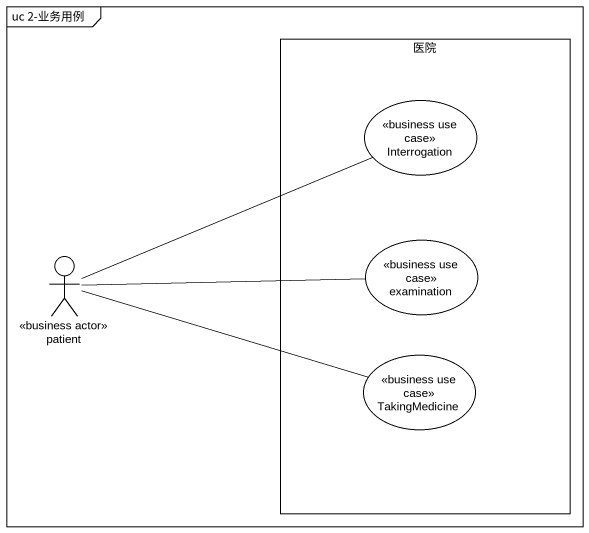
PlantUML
@startuml
mainframe uc 2-业务用例
rectangle 医院 {
  usecase Interrogation <<business use case>>
  usecase examination <<business use case>>
  usecase TakingMedicine <<business use case>>
}
actor patient <<business actor>>
patient -right- Interrogation
patient -right- examination
patient -right- TakingMedicine
@enduml
